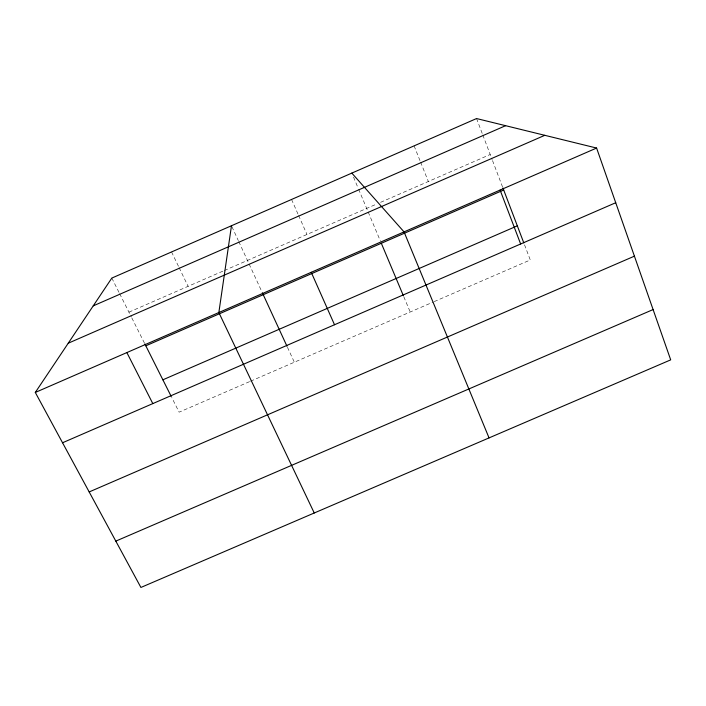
<?xml version="1.0" encoding="UTF-8"?>
<svg xmlns="http://www.w3.org/2000/svg" width="706" height="706" viewBox="0 0 706 706"><rect width="100%" height="100%" fill="white"/><g stroke="black" fill="none" stroke-linecap="round" stroke-linejoin="round"><path stroke-width="0.53" stroke-dasharray="3.53 2.65" d="M128.924 312.158L223.308 270.963M224.314 270.53L376.616 204.069M380.596 202.331L490.211 154.499M249.58 381.628L179.121 412.172L171.734 397.46M250.577 381.196L433.202 302.044M434.199 301.612L530.285 259.967L524.187 243.914M111.822 278.076L119.146 292.681M119.641 293.661L131.334 316.968M131.819 317.929L144.368 342.931M171.558 251.954L178.653 266.683M179.121 267.671L188.105 286.327M231.93 226.732L238.319 240.614M238.778 241.602L261.882 291.755M287.448 347.264L294.349 362.231M291.56 199.463L298.17 214.465M298.603 215.462L306.978 234.463M353.521 177.135L358.18 188.237M358.613 189.243L380.49 241.284M403.814 296.776L410.221 312.008M414.095 145.868L420.202 161.136M420.608 162.151L428.348 181.495M476.559 118.546L482.41 133.955M482.798 134.978L492.144 159.565M492.523 160.58L502.548 186.949"/><path stroke-width="1.06" d="M231.471 225.744L218.851 312.529L314.249 512.988M35.3 392.448L111.822 278.076L476.559 118.546L596.596 148.048L670.7 359.866L140.909 587.454L35.3 392.448L596.596 148.048M93.227 305.866L505.62 125.686M68.235 343.213L544.785 135.314M145.815 345.816L503.705 189.993M162.874 379.81L517.322 225.849M62.552 442.759L615.72 202.728M89.185 491.941L634.42 256.163M115.819 541.114L653.103 309.563M351.826 173.102L404.044 231.886L489.046 437.905M126.868 352.576L152.805 403.594M144.854 343.893L171.24 396.481M262.332 292.734L286.989 346.258M311.24 272.295L334.52 324.742M381.328 243.279L403.391 295.761M500.095 190.064L520.64 243.985M502.928 187.964L523.808 242.908"/></g></svg>
